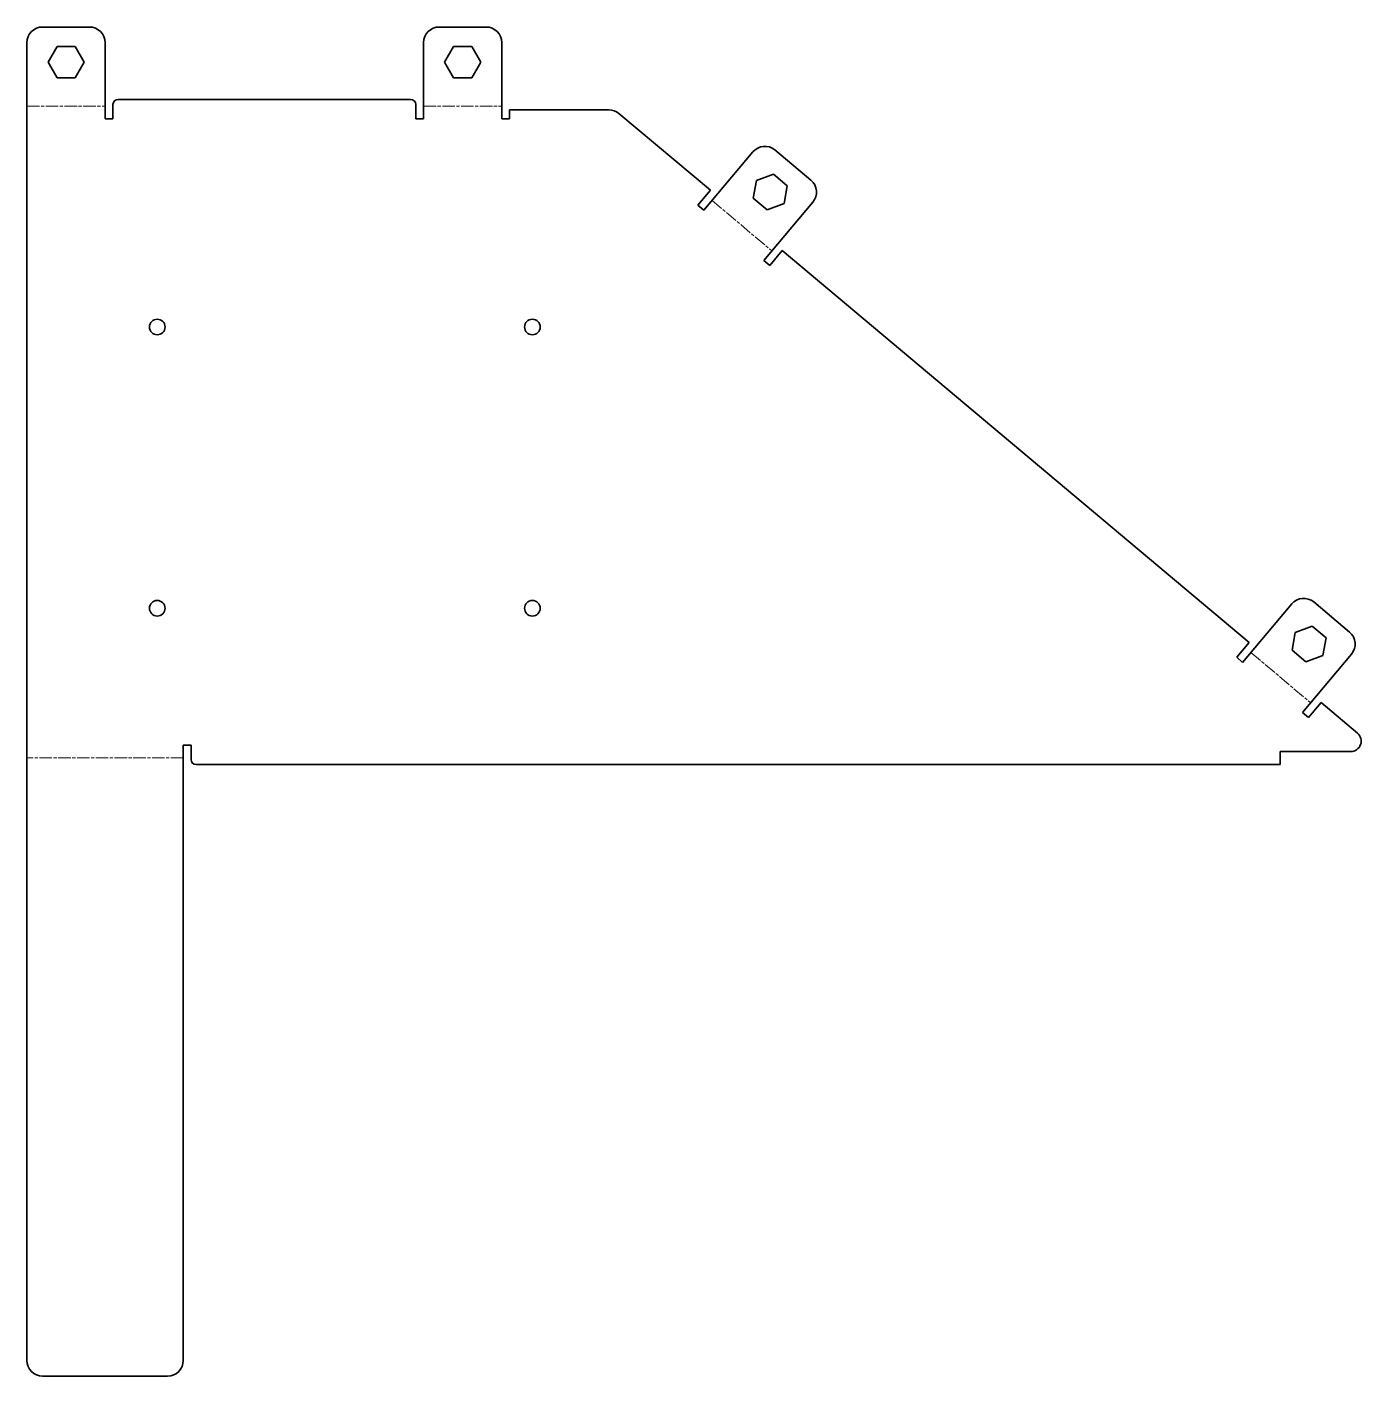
# Model space of a CAD drawing. Header units: inches. Extents: x 0 to 256, y 0 to 259.
import ezdxf

# ---------------------------------------------------------------- set-up
doc = ezdxf.new("R2010")
doc.units = ezdxf.units.IN
doc.header["$MEASUREMENT"] = 0
doc.linetypes.add('Chain', pattern=[13.68, 9.12, -1.14, 2.28, -1.14])
doc.layers.add('SIMUMAK Bend Centerline (ISO)', color=7, linetype='Chain', lineweight=9)
doc.layers.add('SIMUMAK Visible (ISO)', color=7, linetype='Continuous', lineweight=35)

# ---------------------------------------------------------------- blocks, each defined once
blk = doc.blocks.new('AMB-04-TARAB01_Sheet_AMB-04-TARAB01 (desplegada)')
at = {"layer": 'SIMUMAK Bend Centerline (ISO)', "ltscale": 0.263158}
for p, q in [((-128.04, 114.3), (-113.04, 114.3)), ((-51.92, 114.3), (-36.92, 114.3)), ((3.44, 96.18), (14.93, 86.53)), ((106.86, 9.4), (118.35, -0.24)), ((-98.04, -10.8), (-128.04, -10.8))]:
    blk.add_line(p, q, dxfattribs=at)
at = {"layer": 'SIMUMAK Visible (ISO)'}
for p, q in [((-116.04, 129.49), (-125.04, 129.49)), ((-39.92, 129.49), (-48.92, 129.49)), ((-128.04, 126.49), (-128.04, -126.49)), ((-124, 122.74), (-122.27, 125.74)), ((-122.27, 125.74), (-118.8, 125.74)), ((-118.8, 125.74), (-117.07, 122.74)), ((-113.04, 111.85), (-113.04, 126.49)), ((-51.92, 126.49), (-51.92, 111.85)), ((-47.89, 122.74), (-46.16, 125.74)), ((-46.16, 125.74), (-42.69, 125.74)), ((-42.69, 125.74), (-40.96, 122.74)), ((-36.92, 111.85), (-36.92, 126.49)), ((-122.27, 119.74), (-124, 122.74)), ((-117.07, 122.74), (-118.8, 119.74)), ((-46.16, 119.74), (-47.89, 122.74)), ((-40.96, 122.74), (-42.69, 119.74)), ((-118.8, 119.74), (-122.27, 119.74)), ((-42.69, 119.74), (-46.16, 119.74)), ((-111.54, 114.6), (-111.54, 111.85)), ((-54.42, 115.6), (-110.54, 115.6)), ((-53.42, 111.85), (-53.42, 114.6)), ((-111.54, 111.85), (-113.04, 111.85)), ((-51.92, 111.85), (-53.42, 111.85)), ((-35.42, 111.85), (-36.92, 111.85)), ((-35.42, 113.6), (-35.42, 111.85)), ((-16.39, 113.6), (-35.42, 113.6)), ((-14.46, 112.9), (3.13, 98.14)), ((11.28, 105.52), (1.87, 94.3)), ((22.4, 100.1), (15.51, 105.89)), ((11.96, 100.05), (15.22, 101.24)), ((15.22, 101.24), (17.87, 99.01)), ((11.36, 96.64), (11.96, 100.05)), ((17.87, 99.01), (17.27, 95.6)), ((0.72, 95.27), (3.13, 98.14)), ((14.02, 94.41), (11.36, 96.64)), ((13.36, 84.66), (22.77, 95.88)), ((1.87, 94.3), (0.72, 95.27)), ((17.27, 95.6), (14.02, 94.41)), ((16.92, 86.57), (14.51, 83.7)), ((16.92, 86.57), (106.55, 11.36)), ((14.51, 83.7), (13.36, 84.66)), ((114.7, 18.74), (105.29, 7.52)), ((125.82, 13.33), (118.93, 19.11)), ((114.78, 9.86), (115.38, 13.28)), ((115.38, 13.28), (118.64, 14.46)), ((118.64, 14.46), (121.29, 12.23)), ((104.14, 8.49), (106.55, 11.36)), ((121.29, 12.23), (120.69, 8.82)), ((105.29, 7.52), (104.14, 8.49)), ((117.43, 7.64), (114.78, 9.86)), ((116.78, -2.12), (126.19, 9.1)), ((120.69, 8.82), (117.43, 7.64)), ((117.93, -3.08), (116.78, -2.12)), ((120.34, -0.21), (117.93, -3.08)), ((120.34, -0.21), (127.32, -6.07)), ((-98.04, -126.49), (-98.04, -8.35)), ((-98.04, -8.35), (-96.54, -8.35)), ((-96.54, -8.35), (-96.54, -11.1)), ((112.51, -9.6), (126.04, -9.6)), ((112.51, -12.1), (112.51, -9.6)), ((-95.54, -12.1), (112.51, -12.1)), ((-125.04, -129.49), (-101.04, -129.49))]:
    blk.add_line(p, q, dxfattribs=at)
for centre in [(-103.04, 71.9), (-31.04, 71.9), (-103.04, 17.9), (-31.04, 17.9)]:
    blk.add_circle(centre, 1.5, dxfattribs=at)
at = {"layer": 'SIMUMAK Visible (ISO)', "extrusion": (0, 0, -1)}
for centre, radius, start, end in [((125.04, 126.49), 3, 0, 90), ((116.04, 126.49), 3, 90, 180), ((48.92, 126.49), 3, 0, 90), ((39.92, 126.49), 3, 90, 180), ((110.54, 114.6), 1, 0, 90), ((54.42, 114.6), 1, 90, 180), ((16.39, 110.6), 3, 90, 130), ((-13.58, 103.59), 3, 40, 130), ((-20.48, 97.8), 3, 130, 220), ((-117, 16.81), 3, 40, 130), ((-123.89, 11.03), 3, 130, 220), ((95.54, -11.1), 1, 270, 0), ((125.04, -126.49), 3, 270, 0), ((101.04, -126.49), 3, 180, 270)]:
    blk.add_arc(centre, radius, start, end, dxfattribs=at)
at = {"layer": 'SIMUMAK Visible (ISO)'}
blk.add_arc((126.04, -7.6), 2, 270, 50, dxfattribs=at)

msp = doc.modelspace()

# ---------------------------------------------------------------- block references
msp.add_blockref('AMB-04-TARAB01_Sheet_AMB-04-TARAB01 (desplegada)', (128.04, 129.49))

doc.saveas('drawing.dxf')
